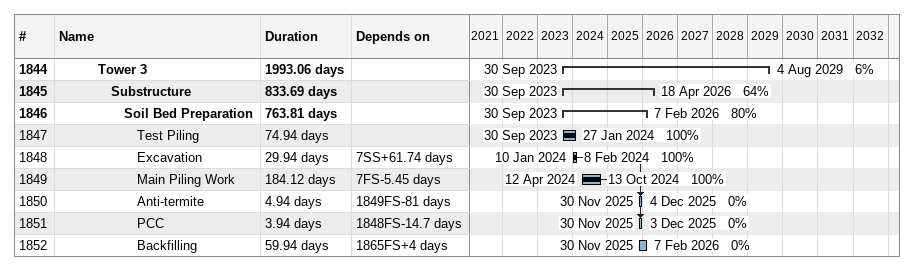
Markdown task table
| ID | Level | Task | Duration | Start | Finish | Predecessors | % complete |
|---|---|---|---|---|---|---|---|
| 1844 | 4 | **Tower 3** | 1993.06d | 2023-09-30 | 2029-08-04 |  | 6 |
| 1845 | 5 | **Substructure** | 833.69d | 2023-09-30 | 2026-04-18 |  | 64 |
| 1846 | 6 | **Soil Bed Preparation** | 763.81d | 2023-09-30 | 2026-02-07 |  | 80 |
| 1847 | 7 | Test Piling | 74.94d | 2023-09-30 | 2024-01-27 |  | 100 |
| 1848 | 7 | Excavation | 29.94d | 2024-01-10 | 2024-02-08 | 7SS+61.74d | 100 |
| 1849 | 7 | Main Piling Work | 184.12d | 2024-04-12 | 2024-10-13 | 7FS-5.45d | 100 |
| 1850 | 7 | Anti-termite | 4.94d | 2025-11-30 | 2025-12-04 | 1849FS-81d | 0 |
| 1851 | 7 | PCC | 3.94d | 2025-11-30 | 2025-12-03 | 1848FS-14.7d | 0 |
| 1852 | 7 | Backfilling | 59.94d | 2025-11-30 | 2026-02-07 | 1865FS+4d | 0 |
